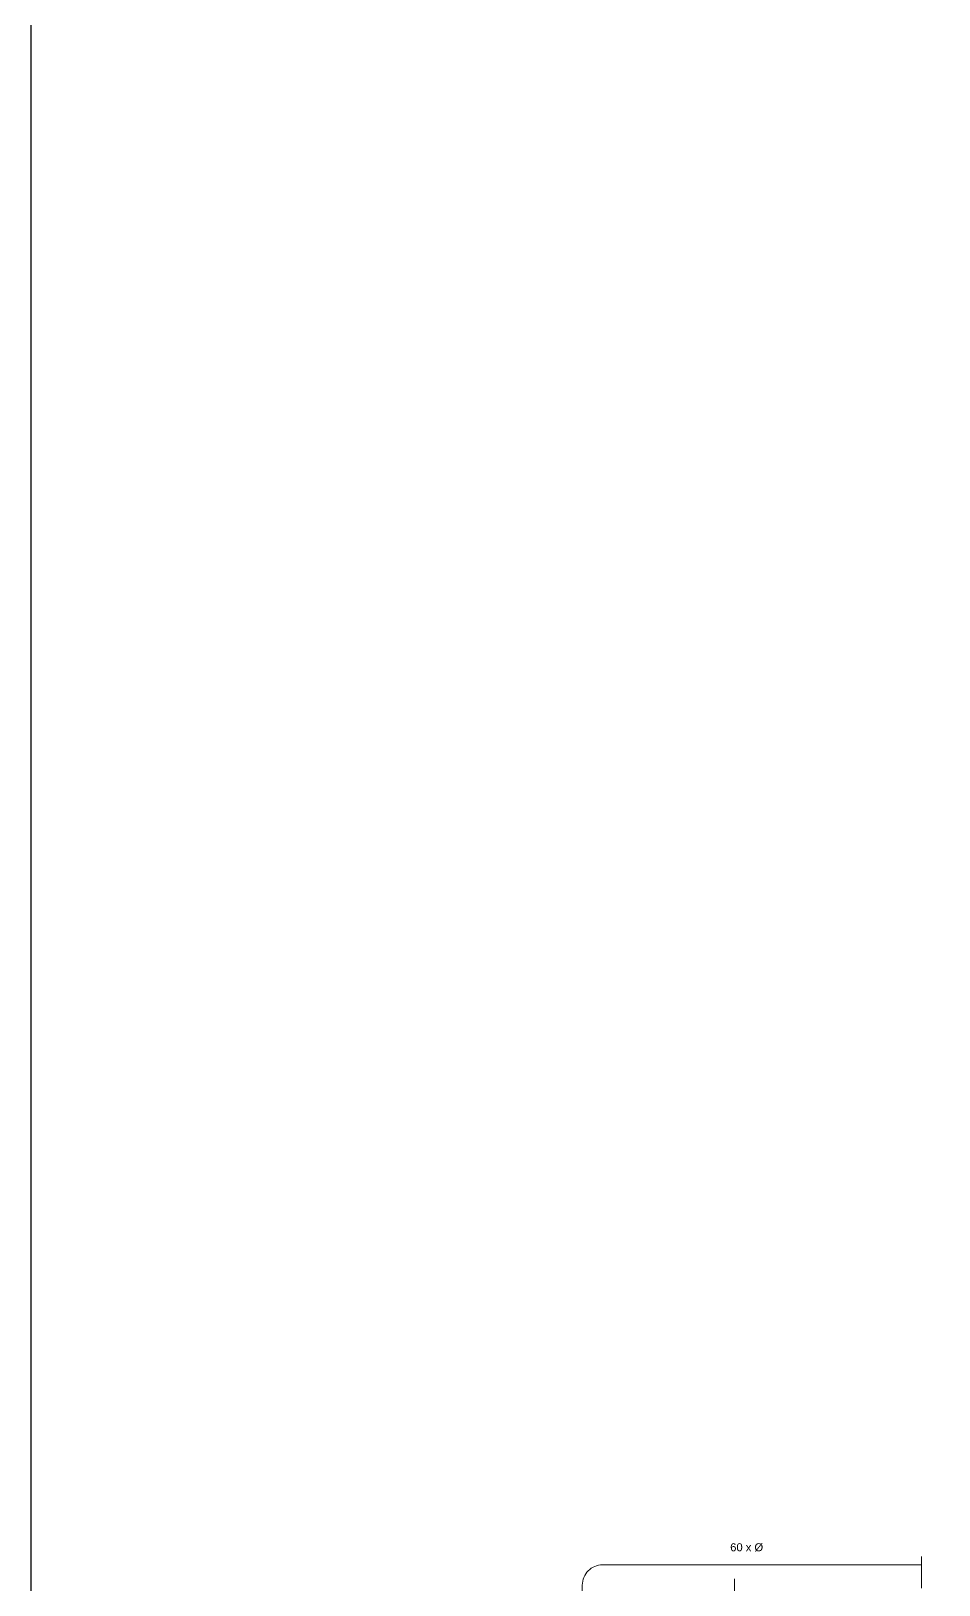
# Model space of a CAD drawing. Header units: feet. Extents: x 4160 to 31260, y -20219 to -1382.
# Drawn here: x 20557.9 to 20693.9, y -5230.1 to -4997.2 of the extents above; entities that cross this region are included whole.
import ezdxf

# ---------------------------------------------------------------- set-up
doc = ezdxf.new("R2010")
doc.units = ezdxf.units.FT
doc.header["$LTSCALE"] = 50
doc.header["$MEASUREMENT"] = 0
for name, color, linetype, lineweight in [('IES_WR_Leader', 7, 'Continuous', 15), ('IES_WR_Rebar DIm Vertical', 7, 'Continuous', 9), ('IES_WR_Text Structure', 70, 'Continuous', 20)]:
    doc.layers.add(name, color=color, linetype=linetype, lineweight=lineweight)
doc.styles.add('arial', font='times.ttf')
doc.styles.add('Arial Annotation', font='arial.ttf', dxfattribs={"height": 0.06})
doc.dimstyles.new('SECS', dxfattribs={"dimtxt": 0.06, "dimasz": 0.06, "dimexe": 0.06, "dimexo": 0, "dimgap": 0.04, "dimtad": 1, "dimdec": 0, "dimzin": 3, "dimdsep": 46, "dimlunit": 4, "dimtxsty": 'arial', "dimcen": 1.25, "dimclrd": 256, "dimclrt": 3, "dimadec": 0, "dimazin": 0, "dimtfac": 1, "dimtdec": 0, "dimtix": 1, "dimtofl": 0, "dimtmove": 2, "dimatfit": 1, "dimfxl": 0.06, "dimfxlon": 1, "dimtolj": 1, "dimtzin": 0, "dimlwd": -1, "dimarcsym": 0})

msp = doc.modelspace()

# ---------------------------------------------------------------- linework, layer by layer
msp.add_lwpolyline([(20557.86, -4450.23), (21588.11, -4450.23), (21588.11, -5559.22), (20557.86, -5559.22)], close=True)
at = {"layer": 'IES_WR_Rebar DIm Vertical', "ltscale": 10}
for p, q in [((20691.28, -5230.62), (20691.28, -5225.86)), ((20663.27, -5234.75), (20663.27, -5229.21))]:
    msp.add_line(p, q, dxfattribs=at)
msp.add_lwpolyline([(20640.45, -5249.7), (20640.45, -5230.16, -0.414214), (20643.48, -5227.13), (20688.53, -5227.13)], format="xyb", dxfattribs=at)

# ---------------------------------------------------------------- texts
at = {"layer": 'IES_WR_Text Structure', "ltscale": 10, "style": 'Arial Annotation'}
msp.add_text('60 x %%C', height=1.2, dxfattribs=at).set_placement((20662.61, -5225.09))

# ---------------------------------------------------------------- leaders
at = {"layer": 'IES_WR_Leader', "ltscale": 10}
msp.add_leader([(20691.28, -5227.13), (20646.23, -5227.13)], dimstyle='SECS', override={"dimscale": 0}, dxfattribs=at)

doc.saveas('drawing.dxf')
